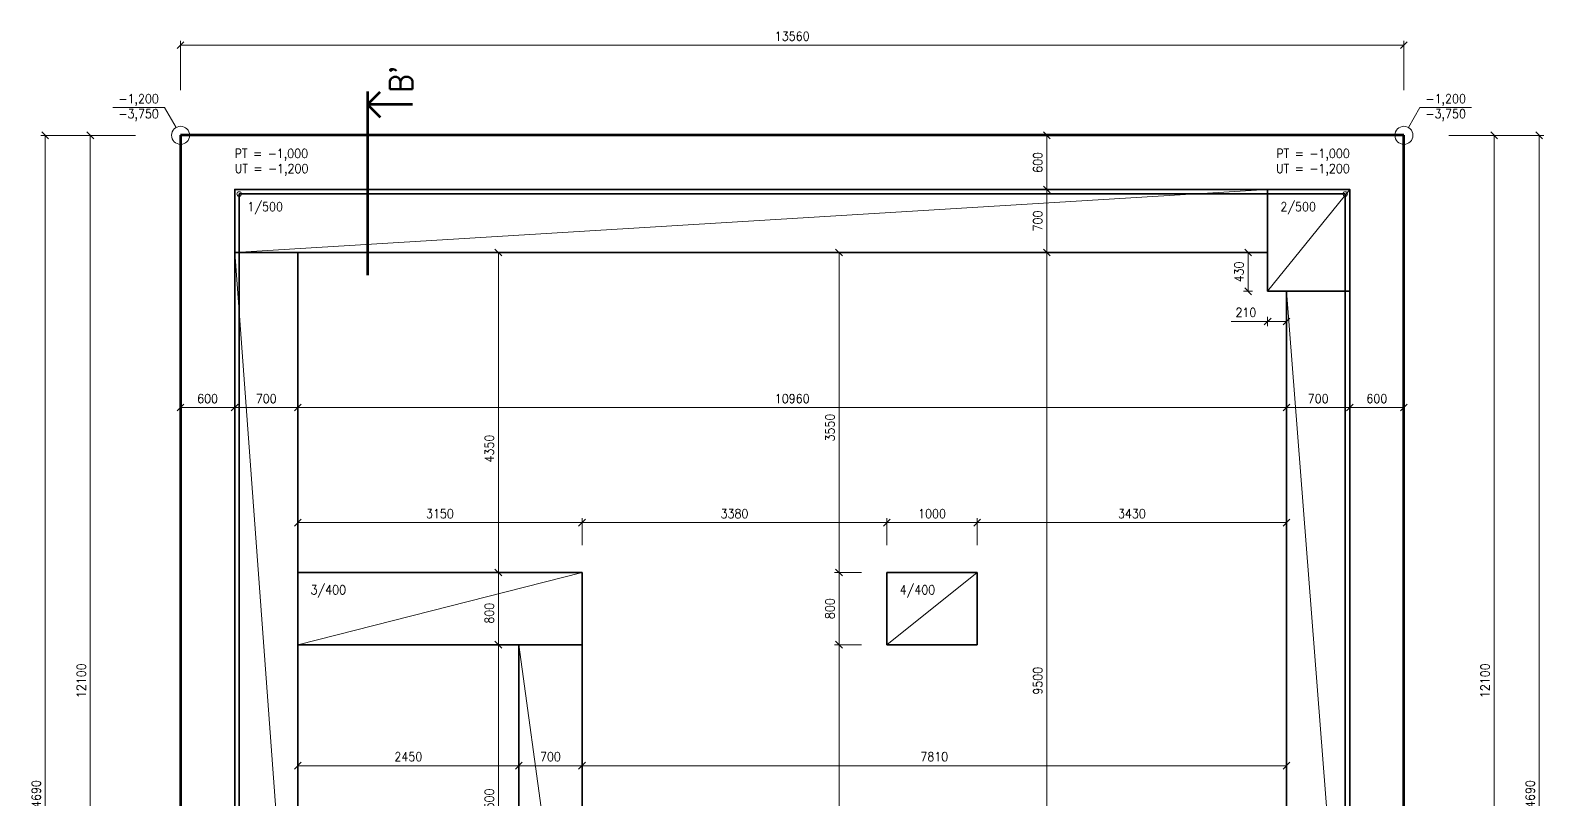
# Model space of a CAD drawing. Header units: millimetres. Extents: x 40110 to 88178, y 44131 to 70821.
# Drawn here: x 61383 to 78159, y 61451 to 69987 of the extents above; entities that cross this region are included whole.
import ezdxf
from ezdxf.enums import TextEntityAlignment as Align

# ---------------------------------------------------------------- set-up
doc = ezdxf.new("R2010")
doc.units = ezdxf.units.MM
doc.header["$MEASUREMENT"] = 0
doc.linetypes.add('ACAD_ISO10W100', pattern=[18, 12, -3, 0, -3])
for name, color, linetype, lineweight in [('0.18', 51, 'Continuous', 18), ('0.25', 7, 'Continuous', 25), ('0.35', 6, 'Continuous', 35), ('0.6', 10, 'Continuous', 60), ('0.7', 30, 'Continuous', 70)]:
    doc.layers.add(name, color=color, linetype=linetype, lineweight=lineweight)
doc.styles.add('MyTextStyle', font='romans.shx', dxfattribs={"width": 0.9})
doc.dimstyles.new('Standard SK ext', dxfattribs={"dimtxt": 100, "dimasz": 75, "dimexe": 50, "dimexo": 0, "dimgap": 50, "dimtad": 1, "dimdec": 0, "dimrnd": 5, "dimzin": 0, "dimdsep": 46, "dimtxsty": 'MyTextStyle', "dimblk": 'OBLIQUE', "dimcen": 0, "dimclrd": 51, "dimclre": 51, "dimadec": 0, "dimazin": 0, "dimtfac": 1, "dimtdec": 0, "dimtofl": 0, "dimtmove": 0, "dimatfit": 2, "dimfxl": 500, "dimfxlon": 1, "dimtolj": 1, "dimtzin": 0, "dimlwd": 18, "dimlwe": 18, "dimarcsym": 0})
doc.dimstyles.new('Standard SK int', dxfattribs={"dimtxt": 100, "dimasz": 75, "dimexe": 50, "dimexo": 0, "dimgap": 50, "dimtad": 1, "dimdec": 0, "dimrnd": 5, "dimzin": 0, "dimtxsty": 'MyTextStyle', "dimblk": 'OBLIQUE', "dimcen": 0, "dimclrd": 51, "dimclre": 51, "dimadec": 0, "dimazin": 1, "dimtm": 1e-09, "dimtfac": 1, "dimtdec": 0, "dimtofl": 0, "dimtmove": 0, "dimatfit": 2, "dimfxl": 50, "dimfxlon": 1, "dimtfill": 1, "dimtfillclr": 250, "dimtolj": 1, "dimtzin": 0, "dimlwd": 18, "dimlwe": 18, "dimarcsym": 0})

# ---------------------------------------------------------------- blocks, each defined once
blk = doc.blocks.new('_Oblique')
at = {"color": 0, "linetype": 'ByBlock', "lineweight": -2}
blk.add_line((-0.5, -0.5), (0.5, 0.5), dxfattribs=at)
blk = doc.blocks.new('*D19')
at = {"layer": '0.25', "color": 51, "linetype": 'Continuous', "lineweight": 18, "transparency": 16777216}
for p, q in [((63049, 69321), (63049, 69871)), ((63049, 69821), (76609, 69821)), ((76609, 69321), (76609, 69871))]:
    blk.add_line(p, q, dxfattribs=at)
at = {"layer": 'Defpoints', "color": 0, "linetype": 'Continuous', "transparency": 16777216}
for p in [(76609, 69821), (63049, 68821), (76609, 68821)]:
    blk.add_point(p, dxfattribs=at)
at = {"layer": '0.25', "color": 51, "linetype": 'Continuous', "lineweight": 18, "transparency": 16777216, "xscale": 75, "yscale": 75, "zscale": 75, "rotation": 180}
blk.add_blockref('_Oblique', (63049, 69821), dxfattribs=at)
at = {"layer": '0.25', "color": 51, "linetype": 'Continuous', "lineweight": 18, "transparency": 16777216, "xscale": 75, "yscale": 75, "zscale": 75}
blk.add_blockref('_Oblique', (76609, 69821), dxfattribs=at)
at = {"layer": '0.25', "color": 0, "linetype": 'Continuous', "transparency": 16777216, "insert": (69829, 69921), "char_height": 100, "attachment_point": 5, "style": 'MyTextStyle'}
blk.add_mtext('\\A1;13560', dxfattribs=at)
blk = doc.blocks.new('*D22')
at = {"layer": '0.25', "color": 51, "linetype": 'Continuous', "lineweight": 18, "transparency": 16777216}
for p, q in [((77109, 68821), (77659, 68821)), ((77609, 56721), (77609, 68821)), ((77109, 56721), (77659, 56721))]:
    blk.add_line(p, q, dxfattribs=at)
at = {"layer": 'Defpoints', "color": 0, "linetype": 'Continuous', "transparency": 16777216}
for p in [(76609, 68821), (77609, 68821), (76609, 56721)]:
    blk.add_point(p, dxfattribs=at)
at = {"layer": '0.25', "color": 51, "linetype": 'Continuous', "lineweight": 18, "transparency": 16777216, "xscale": 75, "yscale": 75, "zscale": 75}
for p, rotation in [((77609, 68821), 90), ((77609, 56721), 270)]:
    blk.add_blockref('_Oblique', p, dxfattribs=dict(at, rotation=rotation))
at = {"layer": '0.25', "color": 0, "linetype": 'Continuous', "transparency": 16777216, "insert": (77509, 62771), "char_height": 100, "attachment_point": 5, "rotation": 90, "style": 'MyTextStyle'}
blk.add_mtext('\\A1;12100', dxfattribs=at)
blk = doc.blocks.new('*D28')
at = {"layer": '0.25', "color": 51, "linetype": 'Continuous', "lineweight": 18, "transparency": 16777216}
for p, q in [((62549, 68821), (61999, 68821)), ((62049, 56721), (62049, 68821)), ((62549, 56721), (61999, 56721))]:
    blk.add_line(p, q, dxfattribs=at)
at = {"layer": 'Defpoints', "color": 0, "linetype": 'Continuous', "transparency": 16777216}
for p in [(62049, 68821), (63049, 68821), (63049, 56721)]:
    blk.add_point(p, dxfattribs=at)
at = {"layer": '0.25', "color": 51, "linetype": 'Continuous', "lineweight": 18, "transparency": 16777216, "xscale": 75, "yscale": 75, "zscale": 75}
for p, rotation in [((62049, 68821), 90), ((62049, 56721), 270)]:
    blk.add_blockref('_Oblique', p, dxfattribs=dict(at, rotation=rotation))
at = {"layer": '0.25', "color": 0, "linetype": 'Continuous', "transparency": 16777216, "insert": (61949, 62771), "char_height": 100, "attachment_point": 5, "rotation": 90, "style": 'MyTextStyle'}
blk.add_mtext('\\A1;12100', dxfattribs=at)
blk = doc.blocks.new('*D33')
at = {"layer": '0.25', "color": 51, "linetype": 'Continuous', "lineweight": 18, "transparency": 16777216}
for p, q in [((62049, 68821), (61499, 68821)), ((61549, 54131), (61549, 68821)), ((62049, 54131), (61499, 54131))]:
    blk.add_line(p, q, dxfattribs=at)
at = {"layer": 'Defpoints', "color": 0, "linetype": 'Continuous', "transparency": 16777216}
for p in [(61549, 68821), (63049, 68821), (64749, 54131)]:
    blk.add_point(p, dxfattribs=at)
at = {"layer": '0.25', "color": 51, "linetype": 'Continuous', "lineweight": 18, "transparency": 16777216, "xscale": 75, "yscale": 75, "zscale": 75}
for p, rotation in [((61549, 68821), 90), ((61549, 54131), 270)]:
    blk.add_blockref('_Oblique', p, dxfattribs=dict(at, rotation=rotation))
at = {"layer": '0.25', "color": 0, "linetype": 'Continuous', "transparency": 16777216, "insert": (61449, 61476), "char_height": 100, "attachment_point": 5, "rotation": 90, "style": 'MyTextStyle'}
blk.add_mtext('\\A1;14690', dxfattribs=at)
blk = doc.blocks.new('*D34')
at = {"layer": '0.25', "color": 51, "linetype": 'Continuous', "lineweight": 18, "transparency": 16777216}
for p, q in [((77609, 68821), (78159, 68821)), ((78109, 54131), (78109, 68821)), ((77609, 54131), (78159, 54131))]:
    blk.add_line(p, q, dxfattribs=at)
at = {"layer": 'Defpoints', "color": 0, "linetype": 'Continuous', "transparency": 16777216}
for p in [(76609, 68821), (78109, 68821), (66249, 54131)]:
    blk.add_point(p, dxfattribs=at)
at = {"layer": '0.25', "color": 51, "linetype": 'Continuous', "lineweight": 18, "transparency": 16777216, "xscale": 75, "yscale": 75, "zscale": 75}
for p, rotation in [((78109, 68821), 90), ((78109, 54131), 270)]:
    blk.add_blockref('_Oblique', p, dxfattribs=dict(at, rotation=rotation))
at = {"layer": '0.25', "color": 0, "linetype": 'Continuous', "transparency": 16777216, "insert": (78009, 61476), "char_height": 100, "attachment_point": 5, "rotation": 90, "style": 'MyTextStyle'}
blk.add_mtext('\\A1;14690', dxfattribs=at)
blk = doc.blocks.new('*D35')
at = {"layer": '0.25', "color": 51, "linetype": 'Continuous', "lineweight": 18, "transparency": 16777216}
for p, q in [((63049, 65851), (63049, 65751)), ((63049, 65801), (63649, 65801)), ((63649, 65851), (63649, 65751))]:
    blk.add_line(p, q, dxfattribs=at)
at = {"layer": 'Defpoints', "color": 0, "linetype": 'Continuous', "transparency": 16777216}
for p in [(63049, 68821), (63649, 68221), (63649, 65801)]:
    blk.add_point(p, dxfattribs=at)
at = {"layer": '0.25', "color": 51, "linetype": 'Continuous', "lineweight": 18, "transparency": 16777216, "xscale": 75, "yscale": 75, "zscale": 75, "rotation": 180}
blk.add_blockref('_Oblique', (63049, 65801), dxfattribs=at)
at = {"layer": '0.25', "color": 51, "linetype": 'Continuous', "lineweight": 18, "transparency": 16777216, "xscale": 75, "yscale": 75, "zscale": 75}
blk.add_blockref('_Oblique', (63649, 65801), dxfattribs=at)
at = {"layer": '0.25', "color": 0, "linetype": 'Continuous', "transparency": 16777216, "insert": (63349, 65901), "char_height": 100, "attachment_point": 5, "style": 'MyTextStyle', "bg_fill": 3, "box_fill_scale": 1.25, "bg_fill_color": 256, "bg_fill_true_color": 13158600, "bg_fill_transparency": 0}
blk.add_mtext('\\A1;600', dxfattribs=at)
blk = doc.blocks.new('*D36')
at = {"layer": '0.25', "color": 51, "linetype": 'Continuous', "lineweight": 18, "transparency": 16777216}
for p, q in [((63649, 65851), (63649, 65751)), ((63649, 65801), (64349, 65801)), ((64349, 65851), (64349, 65751))]:
    blk.add_line(p, q, dxfattribs=at)
at = {"layer": 'Defpoints', "color": 0, "linetype": 'Continuous', "transparency": 16777216}
for p in [(63649, 68221), (64349, 67521), (64349, 65801)]:
    blk.add_point(p, dxfattribs=at)
at = {"layer": '0.25', "color": 51, "linetype": 'Continuous', "lineweight": 18, "transparency": 16777216, "xscale": 75, "yscale": 75, "zscale": 75, "rotation": 180}
blk.add_blockref('_Oblique', (63649, 65801), dxfattribs=at)
at = {"layer": '0.25', "color": 51, "linetype": 'Continuous', "lineweight": 18, "transparency": 16777216, "xscale": 75, "yscale": 75, "zscale": 75}
blk.add_blockref('_Oblique', (64349, 65801), dxfattribs=at)
at = {"layer": '0.25', "color": 0, "linetype": 'Continuous', "transparency": 16777216, "insert": (63999, 65901), "char_height": 100, "attachment_point": 5, "style": 'MyTextStyle', "bg_fill": 3, "box_fill_scale": 1.25, "bg_fill_color": 256, "bg_fill_true_color": 13158600, "bg_fill_transparency": 0}
blk.add_mtext('\\A1;700', dxfattribs=at)
blk = doc.blocks.new('*D37')
at = {"layer": '0.25', "color": 51, "linetype": 'Continuous', "lineweight": 18, "transparency": 16777216}
for p, q in [((64349, 65851), (64349, 65751)), ((64349, 65801), (75309, 65801)), ((75309, 65851), (75309, 65751))]:
    blk.add_line(p, q, dxfattribs=at)
at = {"layer": 'Defpoints', "color": 0, "linetype": 'Continuous', "transparency": 16777216}
for p in [(64349, 67521), (75309, 67091), (75309, 65801)]:
    blk.add_point(p, dxfattribs=at)
at = {"layer": '0.25', "color": 51, "linetype": 'Continuous', "lineweight": 18, "transparency": 16777216, "xscale": 75, "yscale": 75, "zscale": 75, "rotation": 180}
blk.add_blockref('_Oblique', (64349, 65801), dxfattribs=at)
at = {"layer": '0.25', "color": 51, "linetype": 'Continuous', "lineweight": 18, "transparency": 16777216, "xscale": 75, "yscale": 75, "zscale": 75}
blk.add_blockref('_Oblique', (75309, 65801), dxfattribs=at)
at = {"layer": '0.25', "color": 0, "linetype": 'Continuous', "transparency": 16777216, "insert": (69829, 65901), "char_height": 100, "attachment_point": 5, "style": 'MyTextStyle', "bg_fill": 3, "box_fill_scale": 1.25, "bg_fill_color": 256, "bg_fill_true_color": 13158600, "bg_fill_transparency": 0}
blk.add_mtext('\\A1;10960', dxfattribs=at)
blk = doc.blocks.new('*D38')
at = {"layer": '0.25', "color": 51, "linetype": 'Continuous', "lineweight": 18, "transparency": 16777216}
for p, q in [((75309, 65851), (75309, 65751)), ((75309, 65801), (76009, 65801)), ((76009, 65851), (76009, 65751))]:
    blk.add_line(p, q, dxfattribs=at)
at = {"layer": 'Defpoints', "color": 0, "linetype": 'Continuous', "transparency": 16777216}
for p in [(76009, 68221), (75309, 67091), (76009, 65801)]:
    blk.add_point(p, dxfattribs=at)
at = {"layer": '0.25', "color": 51, "linetype": 'Continuous', "lineweight": 18, "transparency": 16777216, "xscale": 75, "yscale": 75, "zscale": 75, "rotation": 180}
blk.add_blockref('_Oblique', (75309, 65801), dxfattribs=at)
at = {"layer": '0.25', "color": 51, "linetype": 'Continuous', "lineweight": 18, "transparency": 16777216, "xscale": 75, "yscale": 75, "zscale": 75}
blk.add_blockref('_Oblique', (76009, 65801), dxfattribs=at)
at = {"layer": '0.25', "color": 0, "linetype": 'Continuous', "transparency": 16777216, "insert": (75659, 65901), "char_height": 100, "attachment_point": 5, "style": 'MyTextStyle', "bg_fill": 3, "box_fill_scale": 1.25, "bg_fill_color": 256, "bg_fill_true_color": 13158600, "bg_fill_transparency": 0}
blk.add_mtext('\\A1;700', dxfattribs=at)
blk = doc.blocks.new('*D39')
at = {"layer": '0.25', "color": 51, "linetype": 'Continuous', "lineweight": 18, "transparency": 16777216}
for p, q in [((76009, 65851), (76009, 65751)), ((76009, 65801), (76609, 65801)), ((76609, 65851), (76609, 65751))]:
    blk.add_line(p, q, dxfattribs=at)
at = {"layer": 'Defpoints', "color": 0, "linetype": 'Continuous', "transparency": 16777216}
for p in [(76609, 68821), (76009, 68221), (76609, 65801)]:
    blk.add_point(p, dxfattribs=at)
at = {"layer": '0.25', "color": 51, "linetype": 'Continuous', "lineweight": 18, "transparency": 16777216, "xscale": 75, "yscale": 75, "zscale": 75, "rotation": 180}
blk.add_blockref('_Oblique', (76009, 65801), dxfattribs=at)
at = {"layer": '0.25', "color": 51, "linetype": 'Continuous', "lineweight": 18, "transparency": 16777216, "xscale": 75, "yscale": 75, "zscale": 75}
blk.add_blockref('_Oblique', (76609, 65801), dxfattribs=at)
at = {"layer": '0.25', "color": 0, "linetype": 'Continuous', "transparency": 16777216, "insert": (76309, 65901), "char_height": 100, "attachment_point": 5, "style": 'MyTextStyle', "bg_fill": 3, "box_fill_scale": 1.25, "bg_fill_color": 256, "bg_fill_true_color": 13158600, "bg_fill_transparency": 0}
blk.add_mtext('\\A1;600', dxfattribs=at)
blk = doc.blocks.new('*D40')
at = {"layer": '0.25', "color": 51, "linetype": 'Continuous', "lineweight": 18, "transparency": 16777216}
for p, q in [((64349, 64475), (64349, 64575)), ((64349, 64525), (67499, 64525)), ((67499, 64475), (67499, 64575))]:
    blk.add_line(p, q, dxfattribs=at)
at = {"layer": 'Defpoints', "color": 0, "linetype": 'Continuous', "transparency": 16777216}
for p in [(67499, 64525), (64349, 63971), (67499, 63971)]:
    blk.add_point(p, dxfattribs=at)
at = {"layer": '0.25', "color": 51, "linetype": 'Continuous', "lineweight": 18, "transparency": 16777216, "xscale": 75, "yscale": 75, "zscale": 75, "rotation": 180}
blk.add_blockref('_Oblique', (64349, 64525), dxfattribs=at)
at = {"layer": '0.25', "color": 51, "linetype": 'Continuous', "lineweight": 18, "transparency": 16777216, "xscale": 75, "yscale": 75, "zscale": 75}
blk.add_blockref('_Oblique', (67499, 64525), dxfattribs=at)
at = {"layer": '0.25', "color": 0, "linetype": 'Continuous', "transparency": 16777216, "insert": (65924, 64625), "char_height": 100, "attachment_point": 5, "style": 'MyTextStyle', "bg_fill": 3, "box_fill_scale": 1.25, "bg_fill_color": 256, "bg_fill_true_color": 13158600, "bg_fill_transparency": 0}
blk.add_mtext('\\A1;3150', dxfattribs=at)
blk = doc.blocks.new('*D41')
at = {"layer": '0.25', "color": 51, "linetype": 'Continuous', "lineweight": 18, "transparency": 16777216}
for p, q in [((67499, 64475), (67499, 64575)), ((67499, 64525), (70879, 64525)), ((70879, 64475), (70879, 64575))]:
    blk.add_line(p, q, dxfattribs=at)
at = {"layer": 'Defpoints', "color": 0, "linetype": 'Continuous', "transparency": 16777216}
for p in [(70879, 64525), (67499, 63971), (70879, 63971)]:
    blk.add_point(p, dxfattribs=at)
at = {"layer": '0.25', "color": 51, "linetype": 'Continuous', "lineweight": 18, "transparency": 16777216, "xscale": 75, "yscale": 75, "zscale": 75, "rotation": 180}
blk.add_blockref('_Oblique', (67499, 64525), dxfattribs=at)
at = {"layer": '0.25', "color": 51, "linetype": 'Continuous', "lineweight": 18, "transparency": 16777216, "xscale": 75, "yscale": 75, "zscale": 75}
blk.add_blockref('_Oblique', (70879, 64525), dxfattribs=at)
at = {"layer": '0.25', "color": 0, "linetype": 'Continuous', "transparency": 16777216, "insert": (69189, 64625), "char_height": 100, "attachment_point": 5, "style": 'MyTextStyle', "bg_fill": 3, "box_fill_scale": 1.25, "bg_fill_color": 256, "bg_fill_true_color": 13158600, "bg_fill_transparency": 0}
blk.add_mtext('\\A1;3380', dxfattribs=at)
blk = doc.blocks.new('*D42')
at = {"layer": '0.25', "color": 51, "linetype": 'Continuous', "lineweight": 18, "transparency": 16777216}
for p, q in [((70879, 64475), (70879, 64575)), ((70879, 64525), (71879, 64525)), ((71879, 64475), (71879, 64575))]:
    blk.add_line(p, q, dxfattribs=at)
at = {"layer": 'Defpoints', "color": 0, "linetype": 'Continuous', "transparency": 16777216}
for p in [(71879, 64525), (70879, 63971), (71879, 63971)]:
    blk.add_point(p, dxfattribs=at)
at = {"layer": '0.25', "color": 51, "linetype": 'Continuous', "lineweight": 18, "transparency": 16777216, "xscale": 75, "yscale": 75, "zscale": 75, "rotation": 180}
blk.add_blockref('_Oblique', (70879, 64525), dxfattribs=at)
at = {"layer": '0.25', "color": 51, "linetype": 'Continuous', "lineweight": 18, "transparency": 16777216, "xscale": 75, "yscale": 75, "zscale": 75}
blk.add_blockref('_Oblique', (71879, 64525), dxfattribs=at)
at = {"layer": '0.25', "color": 0, "linetype": 'Continuous', "transparency": 16777216, "insert": (71379, 64625), "char_height": 100, "attachment_point": 5, "style": 'MyTextStyle', "bg_fill": 3, "box_fill_scale": 1.25, "bg_fill_color": 256, "bg_fill_true_color": 13158600, "bg_fill_transparency": 0}
blk.add_mtext('\\A1;1000', dxfattribs=at)
blk = doc.blocks.new('*D43')
at = {"layer": '0.25', "color": 51, "linetype": 'Continuous', "lineweight": 18, "transparency": 16777216}
for p, q in [((71879, 64475), (71879, 64575)), ((71879, 64525), (75309, 64525)), ((75309, 64575), (75309, 64475))]:
    blk.add_line(p, q, dxfattribs=at)
at = {"layer": 'Defpoints', "color": 0, "linetype": 'Continuous', "transparency": 16777216}
for p in [(75309, 67091), (75309, 64525), (71879, 63971)]:
    blk.add_point(p, dxfattribs=at)
at = {"layer": '0.25', "color": 51, "linetype": 'Continuous', "lineweight": 18, "transparency": 16777216, "xscale": 75, "yscale": 75, "zscale": 75, "rotation": 180}
blk.add_blockref('_Oblique', (71879, 64525), dxfattribs=at)
at = {"layer": '0.25', "color": 51, "linetype": 'Continuous', "lineweight": 18, "transparency": 16777216, "xscale": 75, "yscale": 75, "zscale": 75}
blk.add_blockref('_Oblique', (75309, 64525), dxfattribs=at)
at = {"layer": '0.25', "color": 0, "linetype": 'Continuous', "transparency": 16777216, "insert": (73594, 64625), "char_height": 100, "attachment_point": 5, "style": 'MyTextStyle', "bg_fill": 3, "box_fill_scale": 1.25, "bg_fill_color": 256, "bg_fill_true_color": 13158600, "bg_fill_transparency": 0}
blk.add_mtext('\\A1;3430', dxfattribs=at)
blk = doc.blocks.new('*D44')
at = {"layer": '0.25', "color": 51, "linetype": 'Continuous', "lineweight": 18, "transparency": 16777216}
for p, q in [((64349, 61879), (64349, 61779)), ((64349, 61829), (66799, 61829)), ((66799, 61879), (66799, 61779))]:
    blk.add_line(p, q, dxfattribs=at)
at = {"layer": 'Defpoints', "color": 0, "linetype": 'Continuous', "transparency": 16777216}
for p in [(64349, 63971), (66799, 63171), (66799, 61829)]:
    blk.add_point(p, dxfattribs=at)
at = {"layer": '0.25', "color": 51, "linetype": 'Continuous', "lineweight": 18, "transparency": 16777216, "xscale": 75, "yscale": 75, "zscale": 75, "rotation": 180}
blk.add_blockref('_Oblique', (64349, 61829), dxfattribs=at)
at = {"layer": '0.25', "color": 51, "linetype": 'Continuous', "lineweight": 18, "transparency": 16777216, "xscale": 75, "yscale": 75, "zscale": 75}
blk.add_blockref('_Oblique', (66799, 61829), dxfattribs=at)
at = {"layer": '0.25', "color": 0, "linetype": 'Continuous', "transparency": 16777216, "insert": (65574, 61929), "char_height": 100, "attachment_point": 5, "style": 'MyTextStyle', "bg_fill": 3, "box_fill_scale": 1.25, "bg_fill_color": 256, "bg_fill_true_color": 13158600, "bg_fill_transparency": 0}
blk.add_mtext('\\A1;2450', dxfattribs=at)
blk = doc.blocks.new('*D45')
at = {"layer": '0.25', "color": 51, "linetype": 'Continuous', "lineweight": 18, "transparency": 16777216}
for p, q in [((66799, 61879), (66799, 61779)), ((66799, 61829), (67499, 61829)), ((67499, 61879), (67499, 61779))]:
    blk.add_line(p, q, dxfattribs=at)
at = {"layer": 'Defpoints', "color": 0, "linetype": 'Continuous', "transparency": 16777216}
for p in [(67499, 63971), (66799, 63171), (67499, 61829)]:
    blk.add_point(p, dxfattribs=at)
at = {"layer": '0.25', "color": 51, "linetype": 'Continuous', "lineweight": 18, "transparency": 16777216, "xscale": 75, "yscale": 75, "zscale": 75, "rotation": 180}
blk.add_blockref('_Oblique', (66799, 61829), dxfattribs=at)
at = {"layer": '0.25', "color": 51, "linetype": 'Continuous', "lineweight": 18, "transparency": 16777216, "xscale": 75, "yscale": 75, "zscale": 75}
blk.add_blockref('_Oblique', (67499, 61829), dxfattribs=at)
at = {"layer": '0.25', "color": 0, "linetype": 'Continuous', "transparency": 16777216, "insert": (67149, 61929), "char_height": 100, "attachment_point": 5, "style": 'MyTextStyle', "bg_fill": 3, "box_fill_scale": 1.25, "bg_fill_color": 256, "bg_fill_true_color": 13158600, "bg_fill_transparency": 0}
blk.add_mtext('\\A1;700', dxfattribs=at)
blk = doc.blocks.new('*D46')
at = {"layer": '0.25', "color": 51, "linetype": 'Continuous', "lineweight": 18, "transparency": 16777216}
for p, q in [((67499, 61879), (67499, 61779)), ((67499, 61829), (75309, 61829)), ((75309, 61779), (75309, 61879))]:
    blk.add_line(p, q, dxfattribs=at)
at = {"layer": 'Defpoints', "color": 0, "linetype": 'Continuous', "transparency": 16777216}
for p in [(67499, 63971), (75309, 61829), (75309, 58021)]:
    blk.add_point(p, dxfattribs=at)
at = {"layer": '0.25', "color": 51, "linetype": 'Continuous', "lineweight": 18, "transparency": 16777216, "xscale": 75, "yscale": 75, "zscale": 75, "rotation": 180}
blk.add_blockref('_Oblique', (67499, 61829), dxfattribs=at)
at = {"layer": '0.25', "color": 51, "linetype": 'Continuous', "lineweight": 18, "transparency": 16777216, "xscale": 75, "yscale": 75, "zscale": 75}
blk.add_blockref('_Oblique', (75309, 61829), dxfattribs=at)
at = {"layer": '0.25', "color": 0, "linetype": 'Continuous', "transparency": 16777216, "insert": (71404, 61929), "char_height": 100, "attachment_point": 5, "style": 'MyTextStyle', "bg_fill": 3, "box_fill_scale": 1.25, "bg_fill_color": 256, "bg_fill_true_color": 13158600, "bg_fill_transparency": 0}
blk.add_mtext('\\A1;7810', dxfattribs=at)
blk = doc.blocks.new('*D51')
at = {"layer": '0.25', "color": 51, "linetype": 'Continuous', "lineweight": 18, "transparency": 16777216}
for p, q in [((72701, 67521), (72601, 67521)), ((72651, 58021), (72651, 67521)), ((72701, 58021), (72601, 58021))]:
    blk.add_line(p, q, dxfattribs=at)
at = {"layer": 'Defpoints', "color": 0, "linetype": 'Continuous', "transparency": 16777216}
for p in [(72651, 67521), (75099, 67521), (76009, 58021)]:
    blk.add_point(p, dxfattribs=at)
at = {"layer": '0.25', "color": 51, "linetype": 'Continuous', "lineweight": 18, "transparency": 16777216, "xscale": 75, "yscale": 75, "zscale": 75}
for p, rotation in [((72651, 67521), 90), ((72651, 58021), 270)]:
    blk.add_blockref('_Oblique', p, dxfattribs=dict(at, rotation=rotation))
at = {"layer": '0.25', "color": 0, "linetype": 'Continuous', "transparency": 16777216, "insert": (72551, 62771), "char_height": 100, "attachment_point": 5, "rotation": 90, "style": 'MyTextStyle', "bg_fill": 3, "box_fill_scale": 1.25, "bg_fill_color": 256, "bg_fill_true_color": 13158600, "bg_fill_transparency": 0}
blk.add_mtext('\\A1;9500', dxfattribs=at)
blk = doc.blocks.new('*D52')
at = {"layer": '0.25', "color": 51, "linetype": 'Continuous', "lineweight": 18, "transparency": 16777216}
for p, q in [((72701, 68221), (72601, 68221)), ((72651, 67521), (72651, 68221)), ((72701, 67521), (72601, 67521))]:
    blk.add_line(p, q, dxfattribs=at)
at = {"layer": 'Defpoints', "color": 0, "linetype": 'Continuous', "transparency": 16777216}
for p in [(72651, 68221), (76009, 68221), (75099, 67521)]:
    blk.add_point(p, dxfattribs=at)
at = {"layer": '0.25', "color": 51, "linetype": 'Continuous', "lineweight": 18, "transparency": 16777216, "xscale": 75, "yscale": 75, "zscale": 75}
for p, rotation in [((72651, 68221), 90), ((72651, 67521), 270)]:
    blk.add_blockref('_Oblique', p, dxfattribs=dict(at, rotation=rotation))
at = {"layer": '0.25', "color": 0, "linetype": 'Continuous', "transparency": 16777216, "insert": (72551, 67871), "char_height": 100, "attachment_point": 5, "rotation": 90, "style": 'MyTextStyle', "bg_fill": 3, "box_fill_scale": 1.25, "bg_fill_color": 256, "bg_fill_true_color": 13158600, "bg_fill_transparency": 0}
blk.add_mtext('\\A1;700', dxfattribs=at)
blk = doc.blocks.new('*D53')
at = {"layer": '0.25', "color": 51, "linetype": 'Continuous', "lineweight": 18, "transparency": 16777216}
for p, q in [((72701, 68821), (72601, 68821)), ((72651, 68221), (72651, 68821)), ((72701, 68221), (72601, 68221))]:
    blk.add_line(p, q, dxfattribs=at)
at = {"layer": 'Defpoints', "color": 0, "linetype": 'Continuous', "transparency": 16777216}
for p in [(72651, 68821), (76609, 68821), (76009, 68221)]:
    blk.add_point(p, dxfattribs=at)
at = {"layer": '0.25', "color": 51, "linetype": 'Continuous', "lineweight": 18, "transparency": 16777216, "xscale": 75, "yscale": 75, "zscale": 75}
for p, rotation in [((72651, 68821), 90), ((72651, 68221), 270)]:
    blk.add_blockref('_Oblique', p, dxfattribs=dict(at, rotation=rotation))
at = {"layer": '0.25', "color": 0, "linetype": 'Continuous', "transparency": 16777216, "insert": (72551, 68521), "char_height": 100, "attachment_point": 5, "rotation": 90, "style": 'MyTextStyle', "bg_fill": 3, "box_fill_scale": 1.25, "bg_fill_color": 256, "bg_fill_true_color": 13158600, "bg_fill_transparency": 0}
blk.add_mtext('\\A1;600', dxfattribs=at)
blk = doc.blocks.new('*D54')
at = {"layer": '0.25', "color": 51, "linetype": 'Continuous', "lineweight": 18, "transparency": 16777216}
for p, q in [((70298, 67521), (70398, 67521)), ((70348, 67521), (70348, 63971)), ((70298, 63971), (70398, 63971))]:
    blk.add_line(p, q, dxfattribs=at)
at = {"layer": 'Defpoints', "color": 0, "linetype": 'Continuous', "transparency": 16777216}
for p in [(64349, 67521), (64349, 63971), (70348, 63971)]:
    blk.add_point(p, dxfattribs=at)
at = {"layer": '0.25', "color": 51, "linetype": 'Continuous', "lineweight": 18, "transparency": 16777216, "xscale": 75, "yscale": 75, "zscale": 75}
for p, rotation in [((70348, 67521), 90), ((70348, 63971), 270)]:
    blk.add_blockref('_Oblique', p, dxfattribs=dict(at, rotation=rotation))
at = {"layer": '0.25', "color": 0, "linetype": 'Continuous', "transparency": 16777216, "insert": (70248, 65579), "char_height": 100, "attachment_point": 5, "rotation": 90, "style": 'MyTextStyle', "bg_fill": 3, "box_fill_scale": 1.25, "bg_fill_color": 256, "bg_fill_true_color": 13158600, "bg_fill_transparency": 0}
blk.add_mtext('\\A1;3550', dxfattribs=at)
blk = doc.blocks.new('*D55')
at = {"layer": '0.25', "color": 51, "linetype": 'Continuous', "lineweight": 18, "transparency": 16777216}
for p, q in [((70298, 63971), (70398, 63971)), ((70348, 63971), (70348, 63171)), ((70398, 63171), (70298, 63171))]:
    blk.add_line(p, q, dxfattribs=at)
at = {"layer": 'Defpoints', "color": 0, "linetype": 'Continuous', "transparency": 16777216}
for p in [(64349, 63971), (70348, 63171), (70879, 63171)]:
    blk.add_point(p, dxfattribs=at)
at = {"layer": '0.25', "color": 51, "linetype": 'Continuous', "lineweight": 18, "transparency": 16777216, "xscale": 75, "yscale": 75, "zscale": 75}
for p, rotation in [((70348, 63971), 90), ((70348, 63171), 270)]:
    blk.add_blockref('_Oblique', p, dxfattribs=dict(at, rotation=rotation))
at = {"layer": '0.25', "color": 0, "linetype": 'Continuous', "transparency": 16777216, "insert": (70248, 63571), "char_height": 100, "attachment_point": 5, "rotation": 90, "style": 'MyTextStyle', "bg_fill": 3, "box_fill_scale": 1.25, "bg_fill_color": 256, "bg_fill_true_color": 13158600, "bg_fill_transparency": 0}
blk.add_mtext('\\A1;800', dxfattribs=at)
blk = doc.blocks.new('*D56')
at = {"layer": '0.25', "color": 51, "linetype": 'Continuous', "lineweight": 18, "transparency": 16777216}
for p, q in [((70398, 63171), (70298, 63171)), ((70348, 63171), (70348, 58021)), ((70398, 58021), (70298, 58021))]:
    blk.add_line(p, q, dxfattribs=at)
at = {"layer": 'Defpoints', "color": 0, "linetype": 'Continuous', "transparency": 16777216}
for p in [(70879, 63171), (70348, 58021), (75309, 58021)]:
    blk.add_point(p, dxfattribs=at)
at = {"layer": '0.25', "color": 51, "linetype": 'Continuous', "lineweight": 18, "transparency": 16777216, "xscale": 75, "yscale": 75, "zscale": 75}
for p, rotation in [((70348, 63171), 90), ((70348, 58021), 270)]:
    blk.add_blockref('_Oblique', p, dxfattribs=dict(at, rotation=rotation))
at = {"layer": '0.25', "color": 0, "linetype": 'Continuous', "transparency": 16777216, "insert": (70248, 60596), "char_height": 100, "attachment_point": 5, "rotation": 90, "style": 'MyTextStyle', "bg_fill": 3, "box_fill_scale": 1.25, "bg_fill_color": 256, "bg_fill_true_color": 13158600, "bg_fill_transparency": 0}
blk.add_mtext('\\A1;5150', dxfattribs=at)
blk = doc.blocks.new('*D57')
at = {"layer": '0.25', "color": 51, "linetype": 'Continuous', "lineweight": 18, "transparency": 16777216}
for p, q in [((66622, 63971), (66522, 63971)), ((66572, 63971), (66572, 63171)), ((66622, 63171), (66522, 63171))]:
    blk.add_line(p, q, dxfattribs=at)
at = {"layer": 'Defpoints', "color": 0, "linetype": 'Continuous', "transparency": 16777216}
for p in [(67499, 63971), (66572, 63171), (67499, 63171)]:
    blk.add_point(p, dxfattribs=at)
at = {"layer": '0.25', "color": 51, "linetype": 'Continuous', "lineweight": 18, "transparency": 16777216, "xscale": 75, "yscale": 75, "zscale": 75}
for p, rotation in [((66572, 63971), 90), ((66572, 63171), 270)]:
    blk.add_blockref('_Oblique', p, dxfattribs=dict(at, rotation=rotation))
at = {"layer": '0.25', "color": 0, "linetype": 'Continuous', "transparency": 16777216, "insert": (66472, 63520), "char_height": 100, "attachment_point": 5, "rotation": 90, "style": 'MyTextStyle', "bg_fill": 3, "box_fill_scale": 1.25, "bg_fill_color": 256, "bg_fill_true_color": 13158600, "bg_fill_transparency": 0}
blk.add_mtext('\\A1;800', dxfattribs=at)
blk = doc.blocks.new('*D58')
at = {"layer": '0.25', "color": 51, "linetype": 'Continuous', "lineweight": 18, "transparency": 16777216}
for p, q in [((66622, 63171), (66522, 63171)), ((66572, 63171), (66572, 59671)), ((66522, 59671), (66622, 59671))]:
    blk.add_line(p, q, dxfattribs=at)
at = {"layer": 'Defpoints', "color": 0, "linetype": 'Continuous', "transparency": 16777216}
for p in [(67499, 63171), (65499, 59671), (66572, 59671)]:
    blk.add_point(p, dxfattribs=at)
at = {"layer": '0.25', "color": 51, "linetype": 'Continuous', "lineweight": 18, "transparency": 16777216, "xscale": 75, "yscale": 75, "zscale": 75}
for p, rotation in [((66572, 63171), 90), ((66572, 59671), 270)]:
    blk.add_blockref('_Oblique', p, dxfattribs=dict(at, rotation=rotation))
at = {"layer": '0.25', "color": 0, "linetype": 'Continuous', "transparency": 16777216, "insert": (66472, 61421), "char_height": 100, "attachment_point": 5, "rotation": 90, "style": 'MyTextStyle', "bg_fill": 3, "box_fill_scale": 1.25, "bg_fill_color": 256, "bg_fill_true_color": 13158600, "bg_fill_transparency": 0}
blk.add_mtext('\\A1;3500', dxfattribs=at)
blk = doc.blocks.new('*D61')
at = {"layer": '0.25', "color": 51, "linetype": 'Continuous', "lineweight": 18, "transparency": 16777216}
for p, q in [((75099, 66806), (75099, 66706)), ((75309, 66806), (75309, 66706)), ((75099, 66756), (74693, 66756)), ((75309, 66756), (75099, 66756))]:
    blk.add_line(p, q, dxfattribs=at)
at = {"layer": 'Defpoints', "color": 0, "linetype": 'Continuous', "transparency": 16777216}
for p in [(75099, 67091), (75309, 67091), (75309, 66756)]:
    blk.add_point(p, dxfattribs=at)
at = {"layer": '0.25', "color": 51, "linetype": 'Continuous', "lineweight": 18, "transparency": 16777216, "xscale": 75, "yscale": 75, "zscale": 75, "rotation": 180}
blk.add_blockref('_Oblique', (75099, 66756), dxfattribs=at)
at = {"layer": '0.25', "color": 51, "linetype": 'Continuous', "lineweight": 18, "transparency": 16777216, "xscale": 75, "yscale": 75, "zscale": 75}
blk.add_blockref('_Oblique', (75309, 66756), dxfattribs=at)
at = {"layer": '0.25', "color": 0, "linetype": 'Continuous', "transparency": 16777216, "insert": (74858, 66856), "char_height": 100, "attachment_point": 5, "style": 'MyTextStyle', "bg_fill": 3, "box_fill_scale": 1.25, "bg_fill_color": 256, "bg_fill_true_color": 13158600, "bg_fill_transparency": 0}
blk.add_mtext('\\A1;210', dxfattribs=at)
blk = doc.blocks.new('*D62')
at = {"layer": '0.25', "color": 51, "linetype": 'Continuous', "lineweight": 18, "transparency": 16777216}
for p, q in [((74932, 67521), (74832, 67521)), ((74882, 67091), (74882, 67521)), ((74932, 67091), (74832, 67091))]:
    blk.add_line(p, q, dxfattribs=at)
at = {"layer": 'Defpoints', "color": 0, "linetype": 'Continuous', "transparency": 16777216}
for p in [(75099, 67521), (75099, 67091)]:
    blk.add_point(p, dxfattribs=at)
at = {"layer": '0.25', "color": 51, "linetype": 'Continuous', "lineweight": 18, "transparency": 16777216, "xscale": 75, "yscale": 75, "zscale": 75}
for p, rotation in [((74882, 67521), 90), ((74882, 67091), 270)]:
    blk.add_blockref('_Oblique', p, dxfattribs=dict(at, rotation=rotation))
at = {"layer": '0.25', "color": 0, "linetype": 'Continuous', "transparency": 16777216, "insert": (74782, 67306), "char_height": 100, "attachment_point": 5, "rotation": 90, "style": 'MyTextStyle', "bg_fill": 3, "box_fill_scale": 1.25, "bg_fill_color": 256, "bg_fill_true_color": 13158600, "bg_fill_transparency": 0}
blk.add_mtext('\\A1;430', dxfattribs=at)
at = {"layer": 'Defpoints', "color": 0, "linetype": 'Continuous', "transparency": 16777216}
blk.add_point((74882, 67521), dxfattribs=at)
blk = doc.blocks.new('*D63')
at = {"layer": '0.25', "color": 51, "linetype": 'Continuous', "lineweight": 18, "transparency": 16777216}
for p, q in [((66522, 67521), (66622, 67521)), ((66572, 63171), (66572, 67521)), ((66622, 63171), (66522, 63171))]:
    blk.add_line(p, q, dxfattribs=at)
at = {"layer": 'Defpoints', "color": 0, "linetype": 'Continuous', "transparency": 16777216}
for p in [(64349, 67521), (66572, 67521), (67499, 63171)]:
    blk.add_point(p, dxfattribs=at)
at = {"layer": '0.25', "color": 51, "linetype": 'Continuous', "lineweight": 18, "transparency": 16777216, "xscale": 75, "yscale": 75, "zscale": 75}
for p, rotation in [((66572, 67521), 90), ((66572, 63171), 270)]:
    blk.add_blockref('_Oblique', p, dxfattribs=dict(at, rotation=rotation))
at = {"layer": '0.25', "color": 0, "linetype": 'Continuous', "transparency": 16777216, "insert": (66472, 65346), "char_height": 100, "attachment_point": 5, "rotation": 90, "style": 'MyTextStyle', "bg_fill": 3, "box_fill_scale": 1.25, "bg_fill_color": 256, "bg_fill_true_color": 13158600, "bg_fill_transparency": 0}
blk.add_mtext('\\A1;4350', dxfattribs=at)

msp = doc.modelspace()

# ---------------------------------------------------------------- linework, layer by layer
at = {"layer": '0.18'}
for p, q in [((62298.7, 69128.5), (62871.6, 69128.5)), ((62871.6, 69128.5), (62999.1, 68907.8)), ((76786.6, 69128.5), (76659.1, 68907.8)), ((77359.4, 69128.5), (76786.6, 69128.5)), ((63649.1, 67521.2), (75099.1, 68221.2)), ((75099.1, 67091.2), (76009.1, 68221.2)), ((64349.1, 58021.2), (63649.1, 67521.2)), ((76009.1, 58021.2), (75309.1, 67091.2)), ((64349.1, 63171.2), (67499.1, 63971.2)), ((70879.1, 63171.2), (71879.1, 63971.2)), ((67499.1, 58021.2), (66799.1, 63171.2))]:
    msp.add_line(p, q, dxfattribs=at)
for centre, radius in [((63049.1, 68821.2), 100), ((76609.1, 68821.2), 100), ((63699.1, 68171.2), 25), ((75959.1, 68171.2), 25)]:
    msp.add_circle(centre, radius, dxfattribs=at)
at = {"layer": '0.35'}
for p, q in [((75099.1, 67091.2), (75099.1, 68221.2)), ((75099.1, 67521.2), (63649.1, 67521.2)), ((64349.1, 67521.2), (64349.1, 63971.2)), ((76009.1, 67091.2), (75099.1, 67091.2)), ((75309.1, 58021.2), (75309.1, 67091.2)), ((64349.1, 63171.2), (67499.1, 63171.2)), ((66799.1, 63171.2), (66799.1, 58021.2))]:
    msp.add_line(p, q, dxfattribs=at)
msp.add_lwpolyline([(76009.1, 57321.2), (76009.1, 68221.2), (63649.1, 68221.2), (63649.1, 57321.2)], close=True, dxfattribs=at)
at = {"layer": '0.35', "linetype": 'ACAD_ISO10W100', "ltscale": 0.5}
msp.add_lwpolyline([(75959.1, 57371.2), (75959.1, 68171.2), (63699.1, 68171.2), (63699.1, 57371.2)], close=True, dxfattribs=at)
at = {"layer": '0.35'}
for points in [[(64349.1, 63971.2), (64349.1, 59671.2)], [(64349.1, 63971.2), (67499.1, 63971.2), (67499.1, 58021.2)]]:
    msp.add_lwpolyline(points, dxfattribs=at)
at = {"layer": '0.35', "linetype": 'Continuous', "ltscale": 0.25}
msp.add_lwpolyline([(70879.1, 63971.2), (70879.1, 63171.2), (71879.1, 63171.2), (71879.1, 63971.2)], close=True, dxfattribs=at)
at = {"layer": '0.7', "linetype": 'ACAD_ISO10W100', "ltscale": 0.5}
msp.add_line((65119.7, 69305.5), (65119.7, 67271.2), dxfattribs=at)
at = {"layer": '0.7'}
for p, q in [((65119.7, 69163.5), (65261.1, 69304.9)), ((65619.7, 69163.5), (65119.7, 69163.5)), ((65119.7, 69163.5), (65261.1, 69022.1)), ((76609.1, 68821.2), (63049.1, 68821.2)), ((63049.1, 68821.2), (63049.1, 56721.2)), ((76609.1, 56721.2), (76609.1, 68821.2))]:
    msp.add_line(p, q, dxfattribs=at)

# ---------------------------------------------------------------- texts
at = {"layer": '0.25', "char_height": 100, "style": 'MyTextStyle'}
for s, width, heights, insert, attachment_point in [('{\\Fromans|c238;-1,200\\P-3,750}', 100, [0], (62585.2, 69128.5), 5), ('{\\Fromans|c238;-1,200\\P-3,750}', 100, [0], (77073, 69128.5), 5), ('{\\Fromans|c238;PT = -1,000\\P}UT = -1,200', 1492.034, [309.4], (63649.1, 68521.2), 4), ('{\\Fromans|c238;PT = -1,000\\P}UT = -1,200', 1492.034, [309.4], (76009.1, 68521.2), 6), ('{\\Fromans|c238;1/500}', 100, [0], (63790.5, 68079.7), 1), ('{\\Fromans|c238;2/500}', 100, [0], (75240.5, 68079.7), 1), ('{\\Fromans|c238;3/400}', 100, [0], (64490.5, 63829.7), 1), ('{\\Fromans|c238;4/400}', 100, [0], (71020.5, 63829.7), 1)]:
    msp.add_mtext_dynamic_manual_height_columns(s, width=width, gutter_width=500, heights=heights, dxfattribs=dict(at, insert=insert, attachment_point=attachment_point))
at = {"layer": '0.6', "style": 'MyTextStyle', "width": 0.9}
msp.add_text("B'", height=250, rotation=90, dxfattribs=at).set_placement((65619.7, 69594.2), align=Align.RIGHT)

# ---------------------------------------------------------------- dimensions: what is measured, and where the dimension line sits
at = {"layer": '0.25', "linetype": 'Continuous'}
dim = msp.add_linear_dim(base=(76609.1, 69821.2), p1=(63049.1, 68821.2), p2=(76609.1, 68821.2), dimstyle='Standard SK ext', dxfattribs=at)
dim.commit()
dim.dimension.update_dxf_attribs({"geometry": '*D19', "text_midpoint": (69829.1, 69921.2)})
for base, p1, p2, picture, middle in [((61549.1, 68821.2), (64749.1, 54131.2), (63049.1, 68821.2), '*D33', (61449.1, 61476.2)), ((62049.1, 68821.2), (63049.1, 56721.2), (63049.1, 68821.2), '*D28', (61949.1, 62771.2)), ((78109.1, 68821.2), (66249.1, 54131.2), (76609.1, 68821.2), '*D34', (78009.1, 61476.2)), ((77609.1, 68821.2), (76609.1, 56721.2), (76609.1, 68821.2), '*D22', (77509.1, 62771.2))]:
    dim = msp.add_linear_dim(base=base, p1=p1, p2=p2, angle=270, dimstyle='Standard SK ext', dxfattribs=at)
    dim.commit()
    dim.dimension.update_dxf_attribs({"geometry": picture, "text_midpoint": middle})

# ---------------------------------------------------------------- next in the draw order: dimensions: what is measured, and where the dimension line sits
for base, p1, p2, picture, middle in [((63649.1, 65800.7), (63049.1, 68821.2), (63649.1, 68221.2), '*D35', (63349.1, 65900.7)), ((67499.1, 64525.3), (64349.1, 63971.2), (67499.1, 63971.2), '*D40', (65924.1, 64625.3))]:
    dim = msp.add_linear_dim(base=base, p1=p1, p2=p2, dimstyle='Standard SK int', dxfattribs=at)
    dim.commit()
    dim.dimension.update_dxf_attribs({"geometry": picture, "text_midpoint": middle})

# ---------------------------------------------------------------- next in the draw order: dimensions: what is measured, and where the dimension line sits
for base, p1, p2, picture, middle in [((64349.1, 65800.7), (63649.1, 68221.2), (64349.1, 67521.2), '*D36', (63999.1, 65900.7)), ((70879.1, 64525.3), (67499.1, 63971.2), (70879.1, 63971.2), '*D41', (69189.1, 64625.3)), ((66799.1, 61828.9), (64349.1, 63971.2), (66799.1, 63171.2), '*D44', (65574.1, 61928.9))]:
    dim = msp.add_linear_dim(base=base, p1=p1, p2=p2, dimstyle='Standard SK int', dxfattribs=at)
    dim.commit()
    dim.dimension.update_dxf_attribs({"geometry": picture, "text_midpoint": middle})

# ---------------------------------------------------------------- next in the draw order: dimensions: what is measured, and where the dimension line sits
for base, p1, p2, picture, middle in [((75309.1, 65800.7), (64349.1, 67521.2), (75309.1, 67091.2), '*D37', (69829.1, 65900.7)), ((71879.1, 64525.3), (70879.1, 63971.2), (71879.1, 63971.2), '*D42', (71379.1, 64625.3)), ((67499.1, 61828.9), (66799.1, 63171.2), (67499.1, 63971.2), '*D45', (67149.1, 61928.9))]:
    dim = msp.add_linear_dim(base=base, p1=p1, p2=p2, dimstyle='Standard SK int', dxfattribs=at)
    dim.commit()
    dim.dimension.update_dxf_attribs({"geometry": picture, "text_midpoint": middle})

# ---------------------------------------------------------------- next in the draw order: linework, layer by layer
at = {"layer": '0.18', "linetype": 'Continuous'}
msp.add_line((70879.1, 64525.3), (70879.1, 64275.3), dxfattribs=at)

# ---------------------------------------------------------------- next in the draw order: dimensions: what is measured, and where the dimension line sits
at = {"layer": '0.25', "linetype": 'Continuous'}
dim = msp.add_linear_dim(base=(76009.1, 65800.7), p1=(75309.1, 67091.2), p2=(76009.1, 68221.2), dimstyle='Standard SK int', dxfattribs=at)
dim.commit()
dim.dimension.update_dxf_attribs({"geometry": '*D38', "text_midpoint": (75659.1, 65900.7)})

# ---------------------------------------------------------------- next in the draw order: dimensions: what is measured, and where the dimension line sits
for base, p1, p2, picture, middle in [((76609.1, 65800.7), (76009.1, 68221.2), (76609.1, 68821.2), '*D39', (76309.1, 65900.7)), ((75309.1, 64525.3), (71879.1, 63971.2), (75309.1, 67091.2), '*D43', (73594.1, 64625.3))]:
    dim = msp.add_linear_dim(base=base, p1=p1, p2=p2, dimstyle='Standard SK int', dxfattribs=at)
    dim.commit()
    dim.dimension.update_dxf_attribs({"geometry": picture, "text_midpoint": middle})

# ---------------------------------------------------------------- next in the draw order: linework, layer by layer
at = {"layer": '0.18', "linetype": 'Continuous'}
msp.add_line((71879.1, 64525.3), (71879.1, 64275.3), dxfattribs=at)

# ---------------------------------------------------------------- next in the draw order: dimensions: what is measured, and where the dimension line sits
at = {"layer": '0.25', "linetype": 'Continuous'}
dim = msp.add_linear_dim(base=(75309.1, 61828.9), p1=(67499.1, 63971.2), p2=(75309.1, 58021.2), dimstyle='Standard SK int', dxfattribs=at)
dim.commit()
dim.dimension.update_dxf_attribs({"geometry": '*D46', "text_midpoint": (71404.1, 61928.9)})

# ---------------------------------------------------------------- next in the draw order: dimensions: what is measured, and where the dimension line sits
dim = msp.add_linear_dim(base=(70348.3, 63971.2), p1=(64349.1, 67521.2), p2=(64349.1, 63971.2), angle=90, dimstyle='Standard SK int', dxfattribs=at)
dim.commit()
dim.dimension.update_dxf_attribs({"geometry": '*D54', "text_midpoint": (70348.3, 65579.4), "dimtype": 160})
dim = msp.add_linear_dim(base=(72650.7, 67521.2), p1=(76009.1, 58021.2), p2=(75099.1, 67521.2), angle=270, dimstyle='Standard SK int', dxfattribs=at)
dim.commit()
dim.dimension.update_dxf_attribs({"geometry": '*D51', "text_midpoint": (72550.7, 62771.2)})

# ---------------------------------------------------------------- next in the draw order: linework, layer by layer
at = {"layer": '0.18', "linetype": 'Continuous'}
msp.add_line((67499.1, 64525.3), (67499.1, 64275.3), dxfattribs=at)

# ---------------------------------------------------------------- next in the draw order: dimensions: what is measured, and where the dimension line sits
at = {"layer": '0.25', "linetype": 'Continuous'}
dim = msp.add_linear_dim(base=(72650.7, 68221.2), p1=(75099.1, 67521.2), p2=(76009.1, 68221.2), angle=270, dimstyle='Standard SK int', dxfattribs=at)
dim.commit()
dim.dimension.update_dxf_attribs({"geometry": '*D52', "text_midpoint": (72550.7, 67871.2)})
dim = msp.add_linear_dim(base=(75309.1, 66756), p1=(75099.1, 67091.2), p2=(75309.1, 67091.2), dimstyle='Standard SK int', dxfattribs=at)
dim.commit()
dim.dimension.update_dxf_attribs({"geometry": '*D61', "text_midpoint": (74858.4, 66756), "dimtype": 160})
dim = msp.add_linear_dim(base=(70348.3, 63171.2), p1=(64349.1, 63971.2), p2=(70879.1, 63171.2), angle=90, dimstyle='Standard SK int', override={"dimtmove": 1}, dxfattribs=at)
dim.commit()
dim.dimension.update_dxf_attribs({"geometry": '*D55', "text_midpoint": (70248.3, 63571.2)})

# ---------------------------------------------------------------- next in the draw order: linework, layer by layer
at = {"layer": '0.18', "linetype": 'Continuous'}
msp.add_line((70348.3, 63971.2), (70598.3, 63971.2), dxfattribs=at)

# ---------------------------------------------------------------- next in the draw order: dimensions: what is measured, and where the dimension line sits
at = {"layer": '0.25', "linetype": 'Continuous'}
for base, p1, p2, angle, picture, middle in [((72650.7, 68821.2), (76009.1, 68221.2), (76609.1, 68821.2), 270, '*D53', (72550.7, 68521.2)), ((74882.3, 67521.2), (75099.1, 67091.2), (75099.1, 67521.2), 90, '*D62', (74782.3, 67306.2))]:
    dim = msp.add_linear_dim(base=base, p1=p1, p2=p2, angle=angle, dimstyle='Standard SK int', dxfattribs=at)
    dim.commit()
    dim.dimension.update_dxf_attribs({"geometry": picture, "text_midpoint": middle})
dim = msp.add_linear_dim(base=(66571.7, 63171.2), p1=(67499.1, 63971.2), p2=(67499.1, 63171.2), angle=90, dimstyle='Standard SK int', dxfattribs=at)
dim.commit()
dim.dimension.update_dxf_attribs({"geometry": '*D57', "text_midpoint": (66571.7, 63520.5), "dimtype": 160})
dim = msp.add_linear_dim(base=(70348.3, 58021.2), p1=(70879.1, 63171.2), p2=(75309.1, 58021.2), angle=90, dimstyle='Standard SK int', override={"dimtmove": 1}, dxfattribs=at)
dim.commit()
dim.dimension.update_dxf_attribs({"geometry": '*D56', "text_midpoint": (70248.3, 60596.2)})

# ---------------------------------------------------------------- next in the draw order: linework, layer by layer
at = {"layer": '0.18', "linetype": 'Continuous'}
msp.add_line((70348.3, 63171.2), (70598.3, 63171.2), dxfattribs=at)

# ---------------------------------------------------------------- next in the draw order: dimensions: what is measured, and where the dimension line sits
at = {"layer": '0.25', "linetype": 'Continuous'}
dim = msp.add_linear_dim(base=(66571.7, 59671.2), p1=(67499.1, 63171.2), p2=(65499.1, 59671.2), angle=90, dimstyle='Standard SK int', override={"dimtmove": 1}, dxfattribs=at)
dim.commit()
dim.dimension.update_dxf_attribs({"geometry": '*D58', "text_midpoint": (66471.7, 61421.2)})

# ---------------------------------------------------------------- next in the draw order: dimensions: what is measured, and where the dimension line sits
dim = msp.add_linear_dim(base=(66571.7, 67521.2), p1=(67499.1, 63171.2), p2=(64349.1, 67521.2), angle=90, dimstyle='Standard SK int', override={"dimtmove": 1}, dxfattribs=at)
dim.commit()
dim.dimension.update_dxf_attribs({"geometry": '*D63', "text_midpoint": (66471.7, 65346.2)})

doc.saveas('drawing.dxf')
